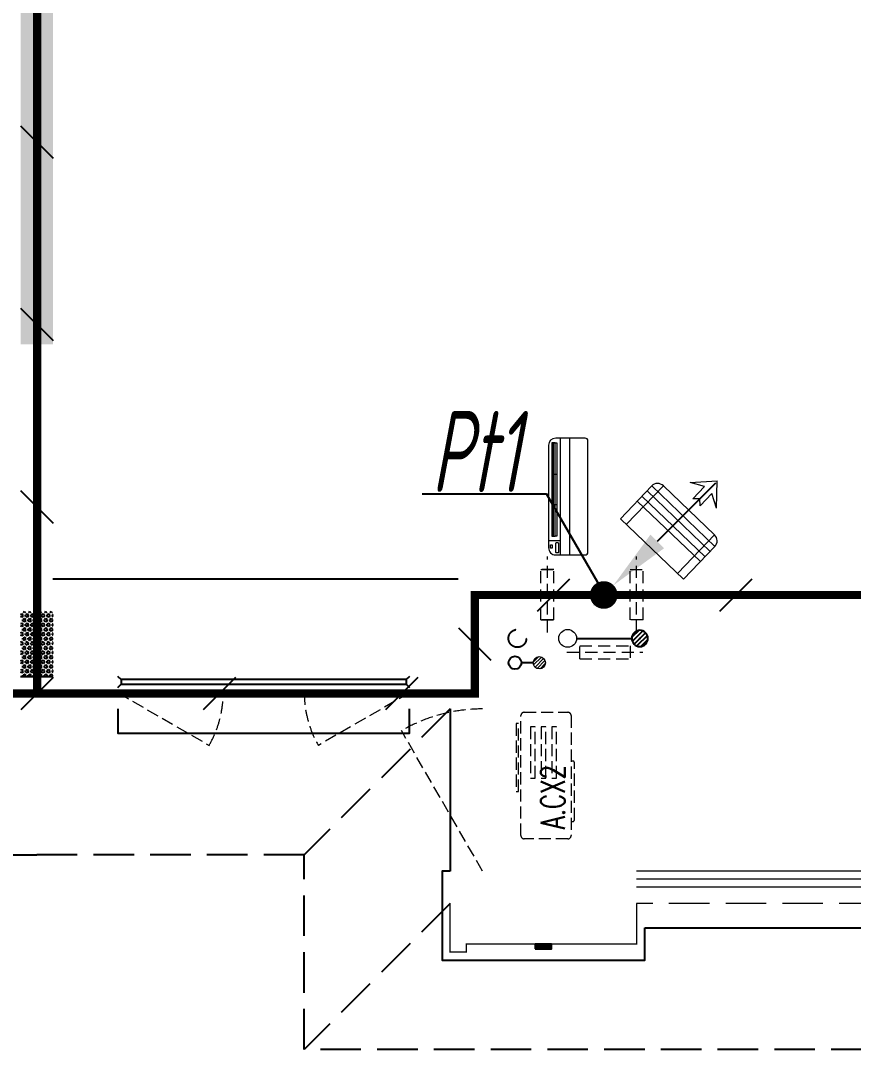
# Model space of a CAD drawing. Extents: x 3002737 to 4077523, y -995787 to -7267.
# Drawn here: x 3156037 to 3161175, y -786295 to -779950 of the extents above; entities that cross this region are included whole.
import ezdxf
from ezdxf.enums import TextEntityAlignment as Align

# ---------------------------------------------------------------- set-up
doc = ezdxf.new("R2010")
doc.units = 0
doc.header["$LTSCALE"] = 1000
doc.header["$MEASUREMENT"] = 0
for name, pattern in [('CENTER2', [1.125, 0.75, -0.125, 0.125, -0.125]), ('DASH', [0.35, 0.25, -0.1]), ('HIDDEN', [0.375, 0.25, -0.125])]:
    doc.linetypes.add(name, pattern=pattern)
doc.layers.get('0').update_dxf_attribs({"linetype": 'CONTINUOUS'})
for name, color, linetype in [('!!电气', 1, 'CONTINUOUS'), ('3-栏杆1', 252, 'CONTINUOUS'), ('3.5方案汇报，与郭总、侯月琴确定户型_t8$0$2020.03.04 -1安徽标准化洋房户型(UA）_t8_t8$0$看线', 154, 'CONTINUOUS'), ('DIM-照明', 7, 'CONTINUOUS'), ('LVTRY', 252, 'CONTINUOUS'), ('LWIRE', 4, 'CONTINUOUS'), ('SHTLN', 4, 'CONTINUOUS'), ('VPIPE-凝结', 150, 'CONTINUOUS'), ('VPIPE-雨水', 4, 'DASH'), ('WIRE-接地', 2, 'CONTINUOUS'), ('保温', 6, 'CONTINUOUS'), ('卫生间', 6, 'CONTINUOUS'), ('看线', 185, 'CONTINUOUS'), ('立面', 73, 'CONTINUOUS'), ('铝合金', 144, 'CONTINUOUS')]:
    doc.layers.add(name, color=color, linetype=linetype)
for name, color, linetype, lineweight in [('EQUIP_地漏', 7, 'CONTINUOUS', 18), ('VPIPE-废水', 31, 'TG_F', 18), ('WINDOW', 146, 'CONTINUOUS', 20), ('平面-栏杆', 56, 'CONTINUOUS', 15), ('平面-看线', 252, 'CONTINUOUS', 15), ('平面-空调室内机', 176, 'CONTINUOUS', 9), ('平面-空调预留孔', 252, 'CONTINUOUS', 15)]:
    doc.layers.add(name, color=color, linetype=linetype, lineweight=lineweight)
doc.styles.add('_TCH_DIM', font='SIMPLEX', dxfattribs={"bigfont": 'GBCBIG'})
doc.styles.add('HZTXT', font='gbeitc.shx', dxfattribs={"width": 0.8, "height": 400, "bigfont": 'hztxt.shx'})
doc.styles.get("Standard").update_dxf_attribs({"font": 'gbenor.shx', "bigfont": 'gbcbig.shx'})
doc.styles.add('TG_LINETYPE', font='SIMPLEX', dxfattribs={"width": 0.8, "height": 3, "bigfont": 'HZTXT'})
doc.linetypes.add('TG_F', pattern='A,2,-0.3,["F",TG_LINETYPE,S=0.1,R=0,X=-0.23,Y=-0.15],0', length=2.3)

# ---------------------------------------------------------------- blocks, each defined once
blk = doc.blocks.new('dongkong')
at = {"layer": '平面-空调预留孔', "color": 8, "linetype": 'HIDDEN', "ltscale": 0.3}
for p, q in [((-603796, 210899.9), (-603796, 210431.5)), ((-603836, 210821), (-603836, 210510.8)), ((-603836, 210821), (-603756, 210821)), ((-603756, 210821), (-603756, 210510.8))]:
    blk.add_line(p, q, dxfattribs=at)
blk.add_lwpolyline([(-603756, 210510.8), (-603836, 210510.8)], dxfattribs=at)
blk = doc.blocks.new('A$C001338C2')
at = {"color": 8}
for p, q in [((0, 248.6), (0, 22)), ((845, 303.6), (55, 303.6)), ((109.1, 214.8), (109.1, 303.6)), ((900, 22), (900, 248.6)), ((22, 0), (878, 0))]:
    blk.add_line(p, q, dxfattribs=at)
at = {"color": 8, "lineweight": 5}
for p, q in [((864.6, 278.7), (144.5, 278.7)), ((144.5, 278.7), (144.5, 265.8)), ((387, 278.7), (144.5, 278.7)), ((144.5, 278.7), (144.5, 252.9)), ((144.5, 265.8), (864.6, 265.8)), ((144.5, 239.9), (144.5, 252.9)), ((144.5, 252.9), (864.6, 252.9)), ((864.6, 239.9), (144.5, 239.9)), ((387, 239.9), (387, 278.7)), ((622, 239.9), (387, 239.9)), ((864.6, 278.7), (622, 278.7)), ((622, 278.7), (622, 239.9)), ((864.6, 252.9), (864.6, 278.7)), ((864.6, 265.8), (864.6, 239.9)), ((900, 214.8), (0, 214.8)), ((900, 143.2), (0, 143.2))]:
    blk.add_line(p, q, dxfattribs=at)
at = {"color": 8}
for points in [[(89.2, 226.4), (22.2, 226.4, -0.414214), (16.7, 231.9), (16.7, 243.1, -0.414214), (22.2, 248.6), (89.2, 248.6, -0.414214), (94.7, 243.1), (94.7, 231.9, -0.414214)], [(73.1, 275), (56.8, 275, -0.414214), (51.3, 280.5), (51.3, 283.4, -0.414214), (56.8, 288.9), (73.1, 288.9, -0.414214), (78.6, 283.4), (78.6, 280.5, -0.414214)]]:
    blk.add_lwpolyline(points, format="xyb", close=True, dxfattribs=at)
for centre, radius, start, end in [((55, 248.6), 55, 90, 180), ((845, 248.6), 55, 360, 90), ((22, 22), 22, 180, 270), ((878, 22), 22, 270, 360)]:
    blk.add_arc(centre, radius, start, end, dxfattribs=at)
blk = doc.blocks.new('$lvtry$00000171')
for p, q in [((-74.2, 10.6), (-10.6, 74.2)), ((-69.8, -27.4), (27.4, 69.8)), ((-53, -53), (53, 53)), ((-27.4, -69.8), (69.8, 27.4)), ((10.6, -74.2), (74.2, -10.6))]:
    blk.add_line(p, q)
blk.add_circle((0, 0), 75)
blk.add_point((0, 0))
blk = doc.blocks.new('$TwtSys$00000141')
at = {"color": 252}
for p, q in [((-47.1, 3.8), (-5, 45.9)), ((-47.1, 3.8), (-5, 45.9)), ((-43.6, -17.5), (17.5, 43.6)), ((-43.6, -17.5), (17.5, 43.6)), ((-33.2, -33.2), (33.2, 33.2)), ((-33.2, -33.2), (33.2, 33.2)), ((-16.2, -43.5), (43.8, 16.4)), ((-16.2, -43.5), (43.8, 16.4)), ((5.7, -46.1), (46.1, -5.7)), ((5.7, -46.1), (46.1, -5.7))]:
    blk.add_line(p, q, dxfattribs=at)
blk.add_circle((0, 0), 47, dxfattribs=at)
blk.add_circle((0, 0), 47, dxfattribs=at)
blk = doc.blocks.new('A$C718F517F')
at = {"layer": '保温', "linetype": 'Continuous', "ltscale": 10}
h = blk.add_hatch(dxfattribs=at)
h.set_pattern_fill('HEX', color=251, scale=10, angle=90, style=0)
h.set_pattern_definition([(90, (-503782.455, -514000.21), (-16.49778, 1e-15), [9.525, -19.05]), (210, (-503782.455, -514000.21), (8.24889, -14.2874966), [9.525, -19.05]), (150, (-503782.455, -513990.684), (-8.24889, -14.2874966), [9.525, -19.05])])
h.paths.add_polyline_path([(0.1, 2048.3), (200.1, 2048.3), (200, 4900), (0, 4900)])
h = blk.add_hatch(dxfattribs=at)
h.set_pattern_fill('HEX', color=251, scale=10, angle=90, style=0)
h.set_pattern_definition([(90, (-503782.47, -516048.461), (-16.49778, 1e-15), [9.525, -19.05]), (210, (-503782.47, -516048.461), (8.24889, -14.2874966), [9.525, -19.05]), (150, (-503782.47, -516038.936), (-8.24889, -14.2874966), [9.525, -19.05])])
h.paths.add_polyline_path([(0.1, 0), (200.1, 0), (200.1, 398.3), (0.1, 398.3)])
at = {"layer": '保温', "color": 251, "linetype": 'ByBlock', "ltscale": 10}
blk.add_line((0, 0), (200, 0), dxfattribs=at)
blk = doc.blocks.new('A$C148B7D8E')
at = {"layer": '卫生间', "color": 252, "linetype": 'DASH'}
for p, q in [((22550, 0), (23450, -900)), ((22550, -1200), (23450, -2100))]:
    blk.add_line(p, q, dxfattribs=at)
blk.add_lwpolyline([(16100, 14000), (16100, 15400), (7700, 15400), (7700, 10800), (7300, 10800), (7300, 10000), (900, 10000), (900, 9000), (-900, 9000), (-900, -900), (1750, -900), (1750, -2100), (23450, -2100), (23450, -900), (25100, -900)], dxfattribs=at)
blk = doc.blocks.new('dasdasf1sa2f31as32f')
at = {"color": 8}
for p, q in [((-116, 585.6), (43.3, 640.5)), ((82.7, 476.6), (43.3, 640.5)), ((-22.8, 585.5), (-116, 585.6)), ((-22.8, 585.5), (-73.4, 493.2)), ((-269.8, 524.3), (-427.7, 236.5)), ((-269.8, 524.3), (113.7, 314)), ((32.4, 555.1), (-18.1, 462.9)), ((82.7, 476.6), (32.4, 555.1)), ((-473.5, 259.7), (-339.5, 504)), ((114.7, 208.4), (-359.1, 468.2)), ((134.6, 245.5), (-338.8, 505.1)), ((-31.3, 504.4), (-73.4, 493.2)), ((-18.1, 462.9), (-31.3, 504.4)), ((72.3, 131.9), (-401.1, 391.6)), ((92.6, 168.8), (-380.9, 428.5)), ((0, 0), (-473.5, 259.7)), ((113.7, 314), (-44.2, 26.2)), ((134, 244.4), (0, 0))]:
    blk.add_line(p, q, dxfattribs=at)
for centre, start, end in [((-294.5, 479.4), 61.25933, 151.25933), ((89, 269), 331.25933, 61.25933)]:
    blk.add_arc(centre, 51.3, start, end, dxfattribs=at)
blk = doc.blocks.new('fergve')
at = {"layer": '平面-空调预留孔', "color": 8, "linetype": 'DASH', "ltscale": 0.3}
for p, q in [((119062.7, 54987.6), (119062.7, 54977.6)), ((119072.7, 54967.6), (119425.6, 54967.6)), ((119435.6, 54977.6), (119435.6, 54987.6))]:
    blk.add_line(p, q, dxfattribs=at)
blk.add_lwpolyline([(119715.9, 54987.6), (118975.9, 54987.6, -0.414214), (118955.9, 55007.6), (118955.9, 55277.6, -0.414214), (118975.9, 55297.6), (119715.9, 55297.6, -0.414214), (119735.9, 55277.6), (119735.9, 55007.6, -0.414214)], format="xyb", close=True, dxfattribs=at)
for points in [[(119666.7, 55326.8), (119246.8, 55326.8), (119246.8, 55311.6), (119666.7, 55311.6)], [(119645.5, 55239.2), (119330, 55239.2), (119330, 55210.2), (119645.5, 55210.2)], [(119645.5, 55173.4), (119330, 55173.4), (119330, 55144.4), (119645.5, 55144.4)], [(119645.5, 55107.6), (119330, 55107.6), (119330, 55078.6), (119645.5, 55078.6)]]:
    blk.add_lwpolyline(points, close=True, dxfattribs=at)
for centre, start, end in [((119072.7, 54977.6), 180, 270), ((119425.6, 54977.6), 270, 0)]:
    blk.add_arc(centre, 10, start, end, dxfattribs=at)
at = {"layer": '平面-空调预留孔', "color": 8, "linetype": 'DASH', "ltscale": 0.3, "style": '_TCH_DIM', "width": 0.705882}
blk.add_text('A.CX2', height=146.88, dxfattribs=at).set_placement((119015.3, 55027.3))
blk = doc.blocks.new('GDGDRGDGDRGDR')
at = {"layer": '平面-空调室内机', "ltscale": 0.3}
for p, rotation in [((-154479.5, 653502.9), 180), ((659787.3, 1046278.1), 89.99999999999999)]:
    blk.add_blockref('dongkong', p, dxfattribs=dict(at, rotation=rotation))
at = {"layer": '平面-空调预留孔'}
for name, p, rotation in [('dasdasf1sa2f31as32f', (449606.8, 442932.1), 344.9999999966897), ('fergve', (503900.7, 322375.3), 90)]:
    blk.add_blockref(name, p, dxfattribs=dict(at, rotation=rotation))
blk = doc.blocks.new('A$C66B635E3')
at = {"layer": '立面'}
h = blk.add_hatch(dxfattribs=at)
h.set_pattern_fill('ANSI31', color=252, scale=2)
h.set_pattern_definition([(45, (-860150.3096, -795945.4643), (-2.24506403, 2.24506403), [])])
h.paths.add_polyline_path([(28075, -380), (28175, -380), (28175, -350), (28075, -350)])
at = {"color": 252, "const_width": 8}
blk.add_lwpolyline([(27550, -100), (27550, -400), (27650, -400), (27650, -350), (28700, -350), (28700, -100)], dxfattribs=at)
at = {"layer": '3-栏杆1', "color": 252}
for p, q in [((25520.3, 1282.2), (25500, 1300)), ((25500, 1300), (25520.3, 1282.2)), ((27279.7, 1282.1), (25520.3, 1282.2)), ((25520.3, 1282.2), (25520.3, 1252.9)), ((27279.7, 1282.2), (27300, 1300)), ((27300, 1300), (27279.7, 1282.2)), ((27279.7, 1282.2), (27279.7, 1252.9)), ((25500, 1233.1), (25520.3, 1252.9)), ((25520.3, 1252.9), (27279.7, 1252.9)), ((27279.7, 1252.9), (27300, 1233.1)), ((27300, 1233.1), (27279.7, 1252.9))]:
    blk.add_line(p, q, dxfattribs=at)
at = {"layer": '3.5方案汇报，与郭总、侯月琴确定户型_t8$0$2020.03.04 -1安徽标准化洋房户型(UA）_t8_t8$0$看线', "color": 252, "ltscale": 10}
blk.add_line((27600, 1900), (25100, 1900), dxfattribs=at)
at = {"layer": 'VPIPE-凝结', "color": 252, "ltscale": 0.1}
blk.add_line((28330, 1535), (28670, 1535), dxfattribs=at)
blk.add_lwpolyline([(28062.4, 1385), (27990, 1385)], dxfattribs=at)
at = {"layer": 'VPIPE-凝结', "color": 252}
blk.add_circle((27950, 1385), 40, dxfattribs=at)
at = {"layer": 'VPIPE-废水', "color": 252}
blk.add_circle((28275, 1535), 55, dxfattribs=at)
at = {"layer": 'VPIPE-雨水', "color": 252}
blk.add_circle((27965, 1535), 55, dxfattribs=at)
at = {"layer": 'WINDOW', "color": 252, "linetype": 'DASH', "ltscale": 0.3}
for points in [[(25500, 1200), (26063.1, 875.4, 0.131485), (26150, 1200)], [(27300, 1200), (26736.9, 875.4, -0.131485), (26650, 1200)], [(27750, 100), (27250, 966, -0.131652), (27750, 1100)]]:
    blk.add_lwpolyline(points, format="xyb", dxfattribs=at)
at = {"layer": '平面-栏杆', "color": 252}
for points in [[(33350, 50), (28700, 50)], [(33350, 0), (28700, 0)]]:
    blk.add_lwpolyline(points, dxfattribs=at)
at = {"layer": '平面-看线', "color": 252}
blk.add_lwpolyline([(33350, 100), (28700, 100)], dxfattribs=at)
at = {"layer": '平面-看线', "color": 252, "linetype": 'DASH'}
blk.add_lwpolyline([(33350, -100), (28700, -100)], dxfattribs=at)
at = {"layer": '看线', "color": 252, "ltscale": 0.5}
for points in [[(25500, 1100), (25500, 950), (27300, 950), (27300, 1100)], [(27550, 1100), (27550, 100)], [(28750, -250), (33350, -250)]]:
    blk.add_lwpolyline(points, dxfattribs=at)
at = {"layer": '看线', "color": 252}
blk.add_lwpolyline([(27550, 100), (27500, 100), (27500, -450), (28750, -450), (28750, -250)], dxfattribs=at)
at = {"layer": '立面', "color": 252}
blk.add_lwpolyline([(28075, -380), (28175, -380), (28175, -350), (28075, -350)], close=True, dxfattribs=at)
at = {"layer": '铝合金', "color": 252}
blk.add_lwpolyline([(28075, -380), (28175, -380), (28175, -350), (28075, -350)], close=True, dxfattribs=at)
at = {"color": 252}
for name, p in [('A$C148B7D8E', (-100, 1100)), ('A$C718F517F', (24900, 1300)), ('GDGDRGDGDRGDR', (-420616.6, -441032.1))]:
    blk.add_blockref(name, p, dxfattribs=at)
at = {"color": 252, "xscale": -1}
blk.add_blockref('A$C148B7D8E', (50100, 1100), dxfattribs=at)
at = {"layer": 'EQUIP_地漏', "color": 252, "xscale": -0.8, "yscale": -0.8, "zscale": 0.8, "rotation": 180}
blk.add_blockref('$TwtSys$00000141', (28100, 1385), dxfattribs=at)
at = {"layer": 'LVTRY', "color": 252, "xscale": -0.6666666667107825, "yscale": 0.6666666667107825, "rotation": 90.00000000602213}
blk.add_blockref('$lvtry$00000171', (28720, 1535), dxfattribs=at)
at = {"layer": '平面-空调室内机', "color": 252, "ltscale": 0.3, "xscale": -1, "rotation": 180}
blk.add_blockref('dongkong', (631945.9, 212470.8), dxfattribs=at)
at = {"layer": '平面-空调室内机', "color": 252, "ltscale": 0.3, "rotation": 180}
blk.add_blockref('dongkong', (-575646.1, 212470.8), dxfattribs=at)
at = {"layer": '平面-空调预留孔', "color": 252, "xscale": 0.800000000046565, "yscale": 0.800000000046565, "zscale": 0.800000000046565, "rotation": 90.00000023343011}
blk.add_blockref('A$C001338C2', (28399.9, 2050), dxfattribs=at)
blk = doc.blocks.new('$TelecSys$00000008')
blk.add_line((0.4, 0.4), (-0.4, -0.4))
blk = doc.blocks.new('$TelecSys$00000078')
for p, q in [((1.15, 1.15), (0.55, 0.55)), ((0.104, 0.104), (0.104, 0.104)), ((-0.104, -0.104), (-0.104, -0.104))]:
    blk.add_line(p, q)
at = {"const_width": 0.142}
blk.add_lwpolyline([(-0.071, 0, 1), (0.071, 0, 1)], format="xyb", close=True, dxfattribs=at)
blk.add_solid([(0.62, 0.48), (0.48, 0.62), (0.1, 0.1)])
at = {"width": 0.8, "flags": 9}
blk.add_attdef('A', (0, 0), '', height=0.00002, dxfattribs=at)

msp = doc.modelspace()

# ---------------------------------------------------------------- linework, layer by layer
at = {"layer": 'DIM-照明', "color": 7, "ltscale": 0.8}
for p in [(3158515.7, -782869.1), (3159643.5, -783493.1)]:
    msp.add_line(p, (3159281, -782869.1), dxfattribs=at)
at = {"layer": 'WIRE-接地', "color": 2, "linetype": 'CENTER2', "const_width": 50}
for points in [[(3172945.2, -774394), (3172945.2, -775192.2), (3172945.2, -776194.6), (3181142.3, -776194.6), (3181142.3, -784097.2), (3178438.2, -784097.2), (3178438.2, -783506), (3171837, -783506), (3171837, -784703.7), (3171093.9, -784703.7), (3171093.9, -785300.3), (3166189.7, -785300.3), (3166189.7, -784699.2), (3165438, -784699.2), (3165438, -783492.4), (3158840, -783492.4), (3158840, -784099.6), (3153442.1, -784099.6)], [(3156139.8, -776193.7), (3156139.8, -784082.2)]]:
    msp.add_lwpolyline(points, dxfattribs=at)

# ---------------------------------------------------------------- block references
at = {"layer": '!!电气'}
msp.add_blockref('A$C66B635E3', (3131137.4, -785295.1), dxfattribs=at)
at = {"layer": 'LWIRE', "color": 2, "xscale": 600, "yscale": 600, "zscale": 600}
msp.add_blockref('$TelecSys$00000078', (3159634.9, -783492.4), dxfattribs=at)
at = {"layer": 'SHTLN', "color": 2, "xscale": 250, "yscale": 250, "zscale": 250}
for p, rotation in [((3156139.8, -780700.5), 270), ((3156139.8, -781825.5), 270), ((3156139.8, -782950.5), 270), ((3159326.5, -783492.4), 180), ((3160451.5, -783492.4), 180), ((3158840, -783796), 270), ((3156141.1, -784099.6), 180), ((3157266.1, -784099.6), 180), ((3158391.1, -784099.6), 180)]:
    msp.add_blockref('$TelecSys$00000008', p, dxfattribs=dict(at, rotation=rotation))

# ---------------------------------------------------------------- texts
at = {"layer": 'DIM-照明', "color": 7, "ltscale": 0.8, "style": 'HZTXT', "width": 0.7}
msp.add_text('Pt1', height=500, dxfattribs=at).set_placement((3158846.4, -782607.4), align=Align.MIDDLE)

doc.saveas('drawing.dxf')
